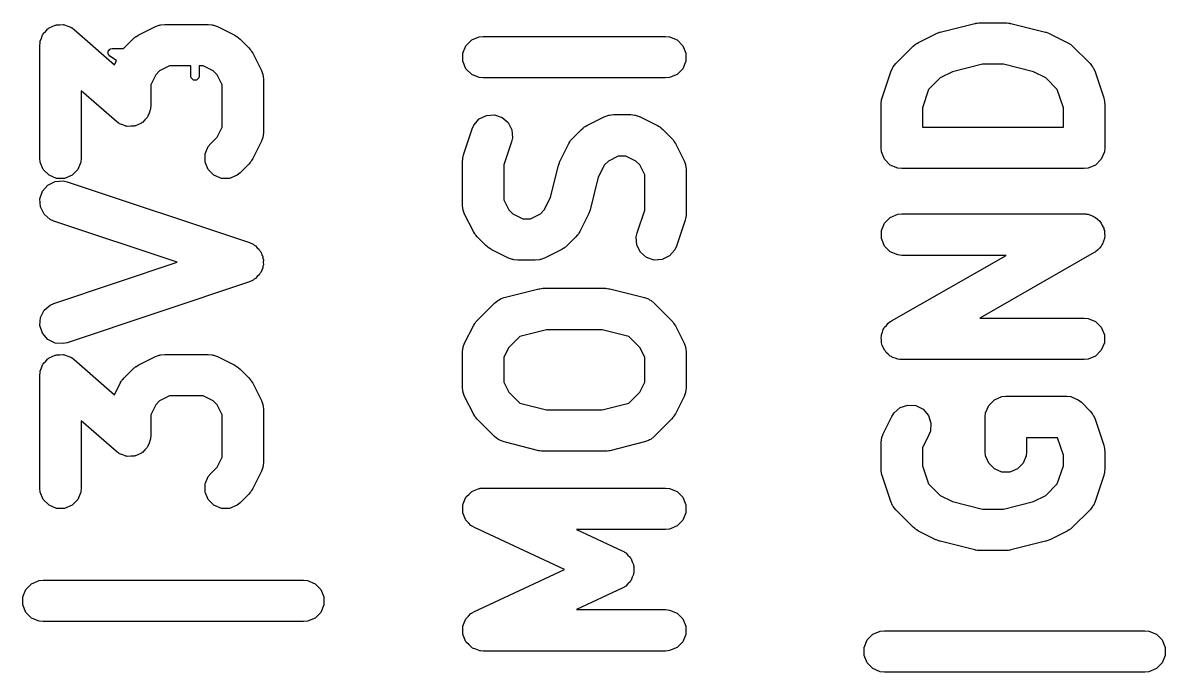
# Model space of a CAD drawing. Header units: inches. Extents: x -2.18 to 1.75, y 0.48 to 2.79.
# Drawn here: x 0.3651 to 0.6364, y 2.364 to 2.5182 of the extents above; entities that cross this region are included whole.
import ezdxf

# ---------------------------------------------------------------- set-up
doc = ezdxf.new("R2010")
doc.units = ezdxf.units.IN
doc.header["$MEASUREMENT"] = 0
doc.layers.add('BLACK', color=250, linetype='CONTINUOUS')

msp = doc.modelspace()

# ---------------------------------------------------------------- linework, layer by layer
at = {"layer": 'BLACK', "linetype": 'CONTINUOUS'}
for p, q in [((0.58299, 2.51603), (0.59124, 2.51809)), ((0.59124, 2.51809), (0.59141, 2.51812)), ((0.59141, 2.51812), (0.59147, 2.51815)), ((0.59147, 2.51815), (0.59183, 2.51818)), ((0.59183, 2.51818), (0.59219, 2.51824)), ((0.59219, 2.51824), (0.59227, 2.51823)), ((0.59227, 2.51823), (0.59243, 2.51824)), ((0.59243, 2.51824), (0.59862, 2.51824)), ((0.59862, 2.51824), (0.59879, 2.51823)), ((0.59879, 2.51823), (0.59886, 2.51824)), ((0.59886, 2.51824), (0.59922, 2.51818)), ((0.59922, 2.51818), (0.59958, 2.51815)), ((0.59958, 2.51815), (0.59965, 2.51812)), ((0.59965, 2.51812), (0.59981, 2.51809)), ((0.59981, 2.51809), (0.60806, 2.51603)), ((0.36955, 2.51464), (0.36981, 2.5154)), ((0.36981, 2.5154), (0.36991, 2.51553)), ((0.36991, 2.51553), (0.36998, 2.51568)), ((0.36998, 2.51568), (0.37054, 2.51624)), ((0.37054, 2.51624), (0.37107, 2.51685)), ((0.37107, 2.51685), (0.37122, 2.51692)), ((0.37122, 2.51692), (0.37134, 2.51704)), ((0.37134, 2.51704), (0.37207, 2.51734)), ((0.37207, 2.51734), (0.37279, 2.5177)), ((0.37279, 2.5177), (0.37296, 2.51771)), ((0.37296, 2.51771), (0.37311, 2.51777)), ((0.37311, 2.51777), (0.37391, 2.51777)), ((0.37391, 2.51777), (0.37471, 2.51783)), ((0.37471, 2.51783), (0.37486, 2.51777)), ((0.37486, 2.51777), (0.37503, 2.51777)), ((0.37503, 2.51777), (0.37577, 2.51747)), ((0.37577, 2.51747), (0.37653, 2.51721)), ((0.37653, 2.51721), (0.37672, 2.51707)), ((0.37672, 2.51707), (0.3768, 2.51704)), ((0.3768, 2.51704), (0.3769, 2.51695)), ((0.3769, 2.51695), (0.37731, 2.51665)), ((0.37731, 2.51665), (0.38686, 2.50829)), ((0.39208, 2.51502), (0.39249, 2.51528)), ((0.39249, 2.51528), (0.39662, 2.51735)), ((0.39662, 2.51735), (0.39752, 2.51769)), ((0.39752, 2.51769), (0.39769, 2.5177)), ((0.39769, 2.5177), (0.39786, 2.51777)), ((0.39786, 2.51777), (0.39882, 2.51787)), ((0.39882, 2.51787), (0.40913, 2.51787)), ((0.40913, 2.51787), (0.41009, 2.51777)), ((0.41009, 2.51777), (0.41025, 2.5177)), ((0.41025, 2.5177), (0.41043, 2.51769)), ((0.41043, 2.51769), (0.41133, 2.51735)), ((0.41133, 2.51735), (0.41545, 2.51528)), ((0.41545, 2.51528), (0.41587, 2.51502)), ((0.57786, 2.5136), (0.58198, 2.51566)), ((0.58198, 2.51566), (0.58205, 2.51569)), ((0.58205, 2.51569), (0.58208, 2.51571)), ((0.58208, 2.51571), (0.58249, 2.51585)), ((0.58249, 2.51585), (0.58288, 2.516)), ((0.58288, 2.516), (0.58292, 2.51601)), ((0.58292, 2.51601), (0.58299, 2.51603)), ((0.60806, 2.51603), (0.60813, 2.51601)), ((0.60813, 2.51601), (0.60817, 2.516)), ((0.60817, 2.516), (0.60857, 2.51585)), ((0.60857, 2.51585), (0.60897, 2.51571)), ((0.60897, 2.51571), (0.609, 2.51569)), ((0.609, 2.51569), (0.60907, 2.51566)), ((0.60907, 2.51566), (0.61319, 2.5136)), ((0.36915, 2.51295), (0.3692, 2.51345)), ((0.36915, 2.48614), (0.36915, 2.51295)), ((0.36919, 2.51358), (0.36922, 2.51367)), ((0.3692, 2.51345), (0.36919, 2.51358)), ((0.36922, 2.51367), (0.36924, 2.51391)), ((0.36924, 2.51391), (0.36955, 2.51464)), ((0.38915, 2.5123), (0.39121, 2.51436)), ((0.39121, 2.51436), (0.39159, 2.51467)), ((0.39159, 2.51467), (0.39168, 2.51477)), ((0.39168, 2.51477), (0.39182, 2.51486)), ((0.39182, 2.51486), (0.39196, 2.51497)), ((0.39196, 2.51497), (0.39208, 2.51502)), ((0.41587, 2.51502), (0.41599, 2.51497)), ((0.41599, 2.51497), (0.41612, 2.51486)), ((0.41612, 2.51486), (0.41627, 2.51477)), ((0.41627, 2.51477), (0.41636, 2.51467)), ((0.41636, 2.51467), (0.41673, 2.51436)), ((0.41673, 2.51436), (0.41879, 2.5123)), ((0.46964, 2.51105), (0.47037, 2.51282)), ((0.47037, 2.51282), (0.47173, 2.51418)), ((0.47173, 2.51418), (0.4735, 2.51491)), ((0.4735, 2.51491), (0.47446, 2.51501)), ((0.47446, 2.51501), (0.51777, 2.51501)), ((0.51777, 2.51501), (0.51873, 2.51491)), ((0.51873, 2.51491), (0.5205, 2.51418)), ((0.5205, 2.51418), (0.52186, 2.51282)), ((0.52186, 2.51282), (0.5226, 2.51105)), ((0.57246, 2.50855), (0.57658, 2.51268)), ((0.57658, 2.51268), (0.57696, 2.51299)), ((0.57696, 2.51299), (0.57704, 2.51308)), ((0.57704, 2.51308), (0.57719, 2.51318)), ((0.57719, 2.51318), (0.57733, 2.51329)), ((0.57733, 2.51329), (0.57745, 2.51334)), ((0.57745, 2.51334), (0.57786, 2.5136)), ((0.61319, 2.5136), (0.61361, 2.51334)), ((0.61361, 2.51334), (0.61373, 2.51329)), ((0.61373, 2.51329), (0.61386, 2.51318)), ((0.61386, 2.51318), (0.61401, 2.51308)), ((0.61401, 2.51308), (0.6141, 2.51299)), ((0.6141, 2.51299), (0.61447, 2.51268)), ((0.61447, 2.51268), (0.6186, 2.50855)), ((0.38536, 2.51137), (0.38542, 2.51146)), ((0.38542, 2.51109), (0.38536, 2.51137)), ((0.38542, 2.51156), (0.38562, 2.51176)), ((0.38542, 2.51146), (0.38542, 2.51156)), ((0.38542, 2.5108), (0.38542, 2.51109)), ((0.38549, 2.51073), (0.38542, 2.5108)), ((0.38551, 2.51063), (0.38549, 2.51073)), ((0.38578, 2.51036), (0.38551, 2.51063)), ((0.38562, 2.51176), (0.38578, 2.512)), ((0.38578, 2.512), (0.38588, 2.51202)), ((0.38737, 2.5093), (0.38578, 2.51036)), ((0.38588, 2.51202), (0.38595, 2.51209)), ((0.38595, 2.51209), (0.38633, 2.51217)), ((0.38633, 2.51217), (0.38904, 2.51217)), ((0.38904, 2.51217), (0.38915, 2.5123)), ((0.41879, 2.5123), (0.4191, 2.51192)), ((0.4191, 2.51192), (0.4192, 2.51184)), ((0.4192, 2.51184), (0.4193, 2.51169)), ((0.4193, 2.51169), (0.41941, 2.51155)), ((0.41941, 2.51155), (0.41946, 2.51144)), ((0.41946, 2.51144), (0.41972, 2.51102)), ((0.41972, 2.51102), (0.42178, 2.5069)), ((0.46964, 2.50913), (0.46964, 2.51105)), ((0.5226, 2.51105), (0.5226, 2.50913)), ((0.38686, 2.50829), (0.38737, 2.5093)), ((0.39998, 2.50802), (0.39761, 2.50684)), ((0.40503, 2.50802), (0.39998, 2.50802)), ((0.40503, 2.50556), (0.40503, 2.50802)), ((0.40797, 2.50802), (0.407, 2.50802)), ((0.407, 2.50802), (0.407, 2.50556)), ((0.41034, 2.50684), (0.40797, 2.50802)), ((0.47037, 2.50735), (0.46964, 2.50913)), ((0.47173, 2.50599), (0.47037, 2.50735)), ((0.52186, 2.50735), (0.5205, 2.50599)), ((0.5226, 2.50913), (0.52186, 2.50735)), ((0.57127, 2.50663), (0.57166, 2.50751)), ((0.57166, 2.50751), (0.57178, 2.50764)), ((0.57178, 2.50764), (0.57184, 2.50781)), ((0.57184, 2.50781), (0.57246, 2.50855)), ((0.59304, 2.5084), (0.5859, 2.50661)), ((0.59801, 2.5084), (0.59304, 2.5084)), ((0.60515, 2.50661), (0.59801, 2.5084)), ((0.6186, 2.50855), (0.61921, 2.50781)), ((0.61921, 2.50781), (0.61928, 2.50764)), ((0.61928, 2.50764), (0.61939, 2.50751)), ((0.61939, 2.50751), (0.61979, 2.50663)), ((0.39667, 2.50591), (0.39549, 2.50353)), ((0.39761, 2.50684), (0.39667, 2.50591)), ((0.4051, 2.50518), (0.40503, 2.50556)), ((0.40564, 2.50465), (0.4051, 2.50518)), ((0.40639, 2.50465), (0.40564, 2.50465)), ((0.40692, 2.50518), (0.40639, 2.50465)), ((0.407, 2.50556), (0.40692, 2.50518)), ((0.41127, 2.50591), (0.41034, 2.50684)), ((0.41246, 2.50353), (0.41127, 2.50591)), ((0.42178, 2.5069), (0.42212, 2.506)), ((0.42212, 2.506), (0.42214, 2.50582)), ((0.42214, 2.50582), (0.4222, 2.50566)), ((0.4222, 2.50566), (0.4223, 2.5047)), ((0.4223, 2.5047), (0.4223, 2.49232)), ((0.4735, 2.50526), (0.47173, 2.50599)), ((0.47446, 2.50516), (0.4735, 2.50526)), ((0.51777, 2.50516), (0.47446, 2.50516)), ((0.51873, 2.50526), (0.51777, 2.50516)), ((0.5205, 2.50599), (0.51873, 2.50526)), ((0.5692, 2.50044), (0.57127, 2.50663)), ((0.58298, 2.50515), (0.58024, 2.50241)), ((0.5859, 2.50661), (0.58298, 2.50515)), ((0.60808, 2.50515), (0.60515, 2.50661)), ((0.61082, 2.50241), (0.60808, 2.50515)), ((0.61979, 2.50663), (0.62185, 2.50044)), ((0.38733, 2.49481), (0.37899, 2.5021)), ((0.37899, 2.5021), (0.37899, 2.48614)), ((0.39549, 2.50353), (0.39549, 2.49851)), ((0.41246, 2.49348), (0.41246, 2.50353)), ((0.58024, 2.50241), (0.57879, 2.49809)), ((0.61226, 2.49809), (0.61082, 2.50241)), ((0.56895, 2.49888), (0.569, 2.49937)), ((0.56899, 2.4995), (0.56903, 2.49967)), ((0.569, 2.49937), (0.56899, 2.4995)), ((0.56903, 2.49967), (0.56905, 2.49984)), ((0.56905, 2.49984), (0.5691, 2.49996)), ((0.5691, 2.49996), (0.5692, 2.50044)), ((0.62185, 2.50044), (0.62196, 2.49996)), ((0.62196, 2.49996), (0.62201, 2.49984)), ((0.62201, 2.49984), (0.62202, 2.49967)), ((0.62202, 2.49967), (0.62206, 2.4995)), ((0.62206, 2.4995), (0.62205, 2.49937)), ((0.62205, 2.49937), (0.6221, 2.49888)), ((0.39509, 2.49681), (0.39483, 2.49605)), ((0.39539, 2.49755), (0.39509, 2.49681)), ((0.39542, 2.49778), (0.39539, 2.49755)), ((0.39545, 2.49787), (0.39542, 2.49778)), ((0.39549, 2.49851), (0.39544, 2.498)), ((0.39544, 2.498), (0.39545, 2.49787)), ((0.47351, 2.49541), (0.47523, 2.49627)), ((0.47523, 2.49627), (0.47714, 2.49641)), ((0.47714, 2.49641), (0.47896, 2.4958)), ((0.5032, 2.49593), (0.5041, 2.49627)), ((0.5041, 2.49627), (0.50427, 2.49629)), ((0.50427, 2.49629), (0.50444, 2.49635)), ((0.50444, 2.49635), (0.5054, 2.49645)), ((0.5054, 2.49645), (0.50952, 2.49645)), ((0.50952, 2.49645), (0.51048, 2.49635)), ((0.51048, 2.49635), (0.51065, 2.49629)), ((0.51065, 2.49629), (0.51082, 2.49627)), ((0.51082, 2.49627), (0.51172, 2.49593)), ((0.56895, 2.48857), (0.56895, 2.49888)), ((0.57879, 2.49809), (0.57879, 2.49349)), ((0.61226, 2.49349), (0.61226, 2.49809)), ((0.6221, 2.49888), (0.6221, 2.48857)), ((0.38774, 2.49451), (0.38733, 2.49481)), ((0.38783, 2.49442), (0.38774, 2.49451)), ((0.38792, 2.49438), (0.38783, 2.49442)), ((0.38811, 2.49424), (0.38792, 2.49438)), ((0.38887, 2.49399), (0.38811, 2.49424)), ((0.38961, 2.49368), (0.38887, 2.49399)), ((0.38977, 2.49368), (0.38961, 2.49368)), ((0.38993, 2.49363), (0.38977, 2.49368)), ((0.39073, 2.49368), (0.38993, 2.49363)), ((0.39153, 2.49368), (0.39073, 2.49368)), ((0.39168, 2.49375), (0.39153, 2.49368)), ((0.39185, 2.49376), (0.39168, 2.49375)), ((0.39256, 2.49411), (0.39185, 2.49376)), ((0.3933, 2.49442), (0.39256, 2.49411)), ((0.39342, 2.49454), (0.3933, 2.49442)), ((0.39357, 2.49461), (0.39342, 2.49454)), ((0.39409, 2.49521), (0.39357, 2.49461)), ((0.39466, 2.49578), (0.39409, 2.49521)), ((0.39472, 2.49593), (0.39466, 2.49578)), ((0.39483, 2.49605), (0.39472, 2.49593)), ((0.41127, 2.49111), (0.41246, 2.49348)), ((0.47186, 2.49308), (0.47225, 2.49396)), ((0.47225, 2.49396), (0.47351, 2.49541)), ((0.47896, 2.4958), (0.48041, 2.49454)), ((0.48041, 2.49454), (0.48127, 2.49283)), ((0.4984, 2.49344), (0.49854, 2.49356)), ((0.49854, 2.49356), (0.49866, 2.49361)), ((0.49866, 2.49361), (0.49907, 2.49387)), ((0.49907, 2.49387), (0.5032, 2.49593)), ((0.51172, 2.49593), (0.51585, 2.49387)), ((0.51585, 2.49387), (0.51626, 2.49361)), ((0.51626, 2.49361), (0.51638, 2.49356)), ((0.51638, 2.49356), (0.51652, 2.49344)), ((0.57879, 2.49349), (0.61226, 2.49349)), ((0.40977, 2.48962), (0.41127, 2.49111)), ((0.42212, 2.49102), (0.42178, 2.49012)), ((0.42214, 2.4912), (0.42212, 2.49102)), ((0.4222, 2.49136), (0.42214, 2.4912)), ((0.4223, 2.49232), (0.4222, 2.49136)), ((0.4698, 2.4869), (0.47186, 2.49308)), ((0.48141, 2.49091), (0.48119, 2.48997)), ((0.48127, 2.49283), (0.48141, 2.49091)), ((0.49542, 2.4905), (0.49573, 2.49088)), ((0.49573, 2.49088), (0.49779, 2.49294)), ((0.49779, 2.49294), (0.49817, 2.49325)), ((0.49817, 2.49325), (0.49826, 2.49335)), ((0.49826, 2.49335), (0.4984, 2.49344)), ((0.51652, 2.49344), (0.51666, 2.49335)), ((0.51666, 2.49335), (0.51675, 2.49325)), ((0.51675, 2.49325), (0.51713, 2.49294)), ((0.51713, 2.49294), (0.51919, 2.49088)), ((0.51919, 2.49088), (0.5195, 2.4905)), ((0.40843, 2.4871), (0.40916, 2.48887)), ((0.40916, 2.48887), (0.40977, 2.48962)), ((0.42178, 2.49012), (0.41972, 2.486)), ((0.48119, 2.48997), (0.47939, 2.48454)), ((0.49275, 2.48548), (0.49481, 2.4896)), ((0.49481, 2.4896), (0.49507, 2.49002)), ((0.49507, 2.49002), (0.49512, 2.49014)), ((0.49512, 2.49014), (0.49523, 2.49027)), ((0.49523, 2.49027), (0.49532, 2.49042)), ((0.49532, 2.49042), (0.49542, 2.4905)), ((0.5195, 2.4905), (0.5196, 2.49042)), ((0.5196, 2.49042), (0.51969, 2.49027)), ((0.51969, 2.49027), (0.5198, 2.49014)), ((0.5198, 2.49014), (0.51985, 2.49002)), ((0.51985, 2.49002), (0.52011, 2.4896)), ((0.52011, 2.4896), (0.52217, 2.48548)), ((0.56905, 2.48761), (0.56895, 2.48857)), ((0.6221, 2.48857), (0.62201, 2.48761)), ((0.36924, 2.48518), (0.36915, 2.48614)), ((0.37899, 2.48614), (0.3789, 2.48518)), ((0.40843, 2.48518), (0.40843, 2.4871)), ((0.4193, 2.48533), (0.4192, 2.48518)), ((0.41941, 2.48546), (0.4193, 2.48533)), ((0.41946, 2.48558), (0.41941, 2.48546)), ((0.41972, 2.486), (0.41946, 2.48558)), ((0.46954, 2.48534), (0.46959, 2.48583)), ((0.46954, 2.47503), (0.46954, 2.48534)), ((0.46958, 2.48595), (0.46962, 2.48613)), ((0.46959, 2.48583), (0.46958, 2.48595)), ((0.46962, 2.48613), (0.46964, 2.4863)), ((0.46964, 2.4863), (0.46969, 2.48642)), ((0.46969, 2.48642), (0.4698, 2.4869)), ((0.49255, 2.48498), (0.4927, 2.48538)), ((0.4927, 2.48538), (0.49272, 2.48541)), ((0.49272, 2.48541), (0.49275, 2.48548)), ((0.50419, 2.48542), (0.50326, 2.48449)), ((0.50656, 2.4866), (0.50419, 2.48542)), ((0.50836, 2.4866), (0.50656, 2.4866)), ((0.51073, 2.48542), (0.50836, 2.4866)), ((0.51166, 2.48449), (0.51073, 2.48542)), ((0.52217, 2.48548), (0.52252, 2.48458)), ((0.56978, 2.48584), (0.56905, 2.48761)), ((0.57114, 2.48448), (0.56978, 2.48584)), ((0.62127, 2.48584), (0.61991, 2.48448)), ((0.62201, 2.48761), (0.62127, 2.48584)), ((0.36998, 2.4834), (0.36924, 2.48518)), ((0.37134, 2.48204), (0.36998, 2.4834)), ((0.37816, 2.4834), (0.3768, 2.48204)), ((0.3789, 2.48518), (0.37816, 2.4834)), ((0.40916, 2.4834), (0.40843, 2.48518)), ((0.41052, 2.48204), (0.40916, 2.4834)), ((0.41673, 2.48266), (0.41599, 2.48204)), ((0.41879, 2.48472), (0.41673, 2.48266)), ((0.4191, 2.4851), (0.41879, 2.48472)), ((0.4192, 2.48518), (0.4191, 2.4851)), ((0.47939, 2.48454), (0.47939, 2.47619)), ((0.49044, 2.47675), (0.49237, 2.48447)), ((0.49237, 2.48447), (0.4924, 2.48454)), ((0.4924, 2.48458), (0.49255, 2.48498)), ((0.4924, 2.48454), (0.4924, 2.48458)), ((0.50326, 2.48449), (0.50179, 2.48156)), ((0.51285, 2.48212), (0.51166, 2.48449)), ((0.52252, 2.48458), (0.52253, 2.4844)), ((0.52253, 2.4844), (0.5226, 2.48424)), ((0.5226, 2.48424), (0.52269, 2.48328)), ((0.52269, 2.48328), (0.52269, 2.47297)), ((0.57291, 2.48375), (0.57114, 2.48448)), ((0.57387, 2.48365), (0.57291, 2.48375)), ((0.61718, 2.48365), (0.57387, 2.48365)), ((0.61814, 2.48375), (0.61718, 2.48365)), ((0.61991, 2.48448), (0.61814, 2.48375)), ((0.37105, 2.47971), (0.37277, 2.48057)), ((0.37311, 2.48131), (0.37134, 2.48204)), ((0.37277, 2.48057), (0.37469, 2.48071)), ((0.37503, 2.48131), (0.37311, 2.48131)), ((0.37469, 2.48071), (0.37563, 2.48049)), ((0.3768, 2.48204), (0.37503, 2.48131)), ((0.37563, 2.48049), (0.41893, 2.46606)), ((0.41229, 2.48131), (0.41052, 2.48204)), ((0.41421, 2.48131), (0.41229, 2.48131)), ((0.41599, 2.48204), (0.41421, 2.48131)), ((0.50179, 2.48156), (0.49986, 2.47383)), ((0.51285, 2.47376), (0.51285, 2.48212)), ((0.36919, 2.47644), (0.36979, 2.47826)), ((0.36979, 2.47826), (0.37105, 2.47971)), ((0.36932, 2.47453), (0.36919, 2.47644)), ((0.37018, 2.47281), (0.36932, 2.47453)), ((0.46964, 2.47407), (0.46954, 2.47503)), ((0.47939, 2.47619), (0.48057, 2.47382)), ((0.48898, 2.47382), (0.49044, 2.47675)), ((0.37163, 2.47155), (0.37018, 2.47281)), ((0.4697, 2.4739), (0.46964, 2.47407)), ((0.46972, 2.47373), (0.4697, 2.4739)), ((0.47006, 2.47283), (0.46972, 2.47373)), ((0.47212, 2.4687), (0.47006, 2.47283)), ((0.48057, 2.47382), (0.4815, 2.47289)), ((0.4815, 2.47289), (0.48387, 2.4717)), ((0.48568, 2.4717), (0.48805, 2.47289)), ((0.48805, 2.47289), (0.48898, 2.47382)), ((0.49949, 2.47283), (0.49743, 2.4687)), ((0.49951, 2.4729), (0.49949, 2.47283)), ((0.49954, 2.47293), (0.49951, 2.4729)), ((0.49968, 2.47333), (0.49954, 2.47293)), ((0.49983, 2.47373), (0.49968, 2.47333)), ((0.49984, 2.47376), (0.49983, 2.47373)), ((0.49986, 2.47383), (0.49984, 2.47376)), ((0.51104, 2.46834), (0.51285, 2.47376)), ((0.52255, 2.47189), (0.52244, 2.47141)), ((0.5226, 2.47201), (0.52255, 2.47189)), ((0.52261, 2.47218), (0.5226, 2.47201)), ((0.52265, 2.47235), (0.52261, 2.47218)), ((0.52269, 2.47297), (0.52264, 2.47248)), ((0.52264, 2.47248), (0.52265, 2.47235)), ((0.56978, 2.47069), (0.57114, 2.47204)), ((0.57114, 2.47204), (0.57291, 2.47278)), ((0.57291, 2.47278), (0.57387, 2.47287)), ((0.57387, 2.47287), (0.61718, 2.47287)), ((0.61718, 2.47287), (0.61743, 2.47285)), ((0.61743, 2.47285), (0.61752, 2.47286)), ((0.61752, 2.47286), (0.61765, 2.47283)), ((0.61765, 2.47283), (0.61814, 2.47278)), ((0.61814, 2.47278), (0.61874, 2.47253)), ((0.61874, 2.47253), (0.61938, 2.47235)), ((0.61938, 2.47235), (0.61962, 2.47216)), ((0.61962, 2.47216), (0.61991, 2.47204)), ((0.61991, 2.47204), (0.62038, 2.47158)), ((0.37251, 2.47116), (0.37163, 2.47155)), ((0.40181, 2.46139), (0.37251, 2.47116)), ((0.48387, 2.4717), (0.48568, 2.4717)), ((0.52244, 2.47141), (0.52038, 2.46522)), ((0.56905, 2.46891), (0.56978, 2.47069)), ((0.62038, 2.47158), (0.62089, 2.47118)), ((0.62089, 2.47118), (0.62105, 2.47091)), ((0.62105, 2.47091), (0.62127, 2.47069)), ((0.62127, 2.47069), (0.62152, 2.47008)), ((0.62152, 2.47008), (0.62185, 2.46951)), ((0.62185, 2.46951), (0.62189, 2.4692)), ((0.62189, 2.4692), (0.62201, 2.46891)), ((0.47238, 2.46829), (0.47212, 2.4687)), ((0.47243, 2.46817), (0.47238, 2.46829)), ((0.47254, 2.46803), (0.47243, 2.46817)), ((0.47264, 2.46789), (0.47254, 2.46803)), ((0.47274, 2.4678), (0.47264, 2.46789)), ((0.47305, 2.46742), (0.47274, 2.4678)), ((0.47511, 2.46536), (0.47305, 2.46742)), ((0.4965, 2.46742), (0.49444, 2.46536)), ((0.49681, 2.4678), (0.4965, 2.46742)), ((0.49691, 2.46789), (0.49681, 2.4678)), ((0.497, 2.46803), (0.49691, 2.46789)), ((0.49712, 2.46817), (0.497, 2.46803)), ((0.49717, 2.46829), (0.49712, 2.46817)), ((0.49743, 2.4687), (0.49717, 2.46829)), ((0.51083, 2.46739), (0.51104, 2.46834)), ((0.51096, 2.46548), (0.51083, 2.46739)), ((0.56905, 2.46699), (0.56905, 2.46891)), ((0.56978, 2.46522), (0.56905, 2.46699)), ((0.62176, 2.46639), (0.62158, 2.46575)), ((0.62201, 2.46699), (0.62176, 2.46639)), ((0.62201, 2.46891), (0.62201, 2.46826)), ((0.62201, 2.46826), (0.62209, 2.46761)), ((0.62209, 2.46761), (0.62201, 2.4673)), ((0.62201, 2.4673), (0.62201, 2.46699)), ((0.41893, 2.46606), (0.41981, 2.46566)), ((0.41981, 2.46566), (0.42008, 2.46543)), ((0.42008, 2.46543), (0.42039, 2.46528)), ((0.42039, 2.46528), (0.4208, 2.46481)), ((0.4208, 2.46481), (0.42126, 2.46441)), ((0.42126, 2.46441), (0.42142, 2.46409)), ((0.42142, 2.46409), (0.42165, 2.46383)), ((0.42165, 2.46383), (0.42185, 2.46324)), ((0.47549, 2.46505), (0.47511, 2.46536)), ((0.47557, 2.46495), (0.47549, 2.46505)), ((0.47572, 2.46486), (0.47557, 2.46495)), ((0.47585, 2.46475), (0.47572, 2.46486)), ((0.47597, 2.4647), (0.47585, 2.46475)), ((0.47639, 2.46444), (0.47597, 2.4647)), ((0.48051, 2.46238), (0.47639, 2.46444)), ((0.49316, 2.46444), (0.48904, 2.46238)), ((0.49358, 2.4647), (0.49316, 2.46444)), ((0.4937, 2.46475), (0.49358, 2.4647)), ((0.49383, 2.46486), (0.4937, 2.46475)), ((0.49398, 2.46495), (0.49383, 2.46486)), ((0.49406, 2.46505), (0.49398, 2.46495)), ((0.49444, 2.46536), (0.49406, 2.46505)), ((0.51182, 2.46376), (0.51096, 2.46548)), ((0.51327, 2.4625), (0.51182, 2.46376)), ((0.51998, 2.46434), (0.51873, 2.46289)), ((0.52038, 2.46522), (0.51998, 2.46434)), ((0.57114, 2.46386), (0.56978, 2.46522)), ((0.57291, 2.46312), (0.57114, 2.46386)), ((0.61962, 2.46368), (0.5924, 2.44813)), ((0.61982, 2.46382), (0.61962, 2.46368)), ((0.61991, 2.46386), (0.61982, 2.46382)), ((0.62001, 2.46395), (0.61991, 2.46386)), ((0.62041, 2.46424), (0.62001, 2.46395)), ((0.62081, 2.46475), (0.62041, 2.46424)), ((0.62127, 2.46522), (0.62081, 2.46475)), ((0.62139, 2.46551), (0.62127, 2.46522)), ((0.62158, 2.46575), (0.62139, 2.46551)), ((0.37251, 2.45162), (0.40181, 2.46139)), ((0.42185, 2.46324), (0.42212, 2.46269)), ((0.42212, 2.46269), (0.42215, 2.46234)), ((0.42215, 2.46234), (0.42226, 2.462)), ((0.42226, 2.462), (0.42222, 2.46139)), ((0.42222, 2.46139), (0.42226, 2.46077)), ((0.48141, 2.46203), (0.48051, 2.46238)), ((0.48159, 2.46202), (0.48141, 2.46203)), ((0.48175, 2.46195), (0.48159, 2.46202)), ((0.48271, 2.46186), (0.48175, 2.46195)), ((0.48684, 2.46186), (0.48271, 2.46186)), ((0.4878, 2.46195), (0.48684, 2.46186)), ((0.48796, 2.46202), (0.4878, 2.46195)), ((0.48814, 2.46203), (0.48796, 2.46202)), ((0.48904, 2.46238), (0.48814, 2.46203)), ((0.51509, 2.4619), (0.51327, 2.4625)), ((0.51701, 2.46203), (0.51509, 2.4619)), ((0.51873, 2.46289), (0.51701, 2.46203)), ((0.57143, 2.44748), (0.59865, 2.46303)), ((0.57387, 2.46303), (0.57291, 2.46312)), ((0.59865, 2.46303), (0.57387, 2.46303)), ((0.42126, 2.45837), (0.4208, 2.45797)), ((0.42142, 2.45869), (0.42126, 2.45837)), ((0.42165, 2.45895), (0.42142, 2.45869)), ((0.42185, 2.45954), (0.42165, 2.45895)), ((0.42212, 2.46009), (0.42185, 2.45954)), ((0.42215, 2.46044), (0.42212, 2.46009)), ((0.42226, 2.46077), (0.42215, 2.46044)), ((0.41893, 2.45672), (0.37563, 2.44228)), ((0.41981, 2.45711), (0.41893, 2.45672)), ((0.42008, 2.45734), (0.41981, 2.45711)), ((0.42039, 2.4575), (0.42008, 2.45734)), ((0.4208, 2.45797), (0.42039, 2.4575)), ((0.47855, 2.45267), (0.47946, 2.45299)), ((0.47946, 2.45299), (0.48771, 2.45506)), ((0.48771, 2.45506), (0.48787, 2.45508)), ((0.48787, 2.45508), (0.48794, 2.45511)), ((0.48794, 2.45511), (0.4883, 2.45514)), ((0.4883, 2.45514), (0.48866, 2.4552)), ((0.48866, 2.4552), (0.48873, 2.45519)), ((0.48873, 2.45519), (0.4889, 2.4552)), ((0.4889, 2.4552), (0.50334, 2.4552)), ((0.50334, 2.4552), (0.5035, 2.45519)), ((0.5035, 2.45519), (0.50357, 2.4552)), ((0.50357, 2.4552), (0.50393, 2.45514)), ((0.50393, 2.45514), (0.5043, 2.45511)), ((0.5043, 2.45511), (0.50436, 2.45508)), ((0.50436, 2.45508), (0.50453, 2.45506)), ((0.50453, 2.45506), (0.51278, 2.45299)), ((0.51278, 2.45299), (0.51369, 2.45267)), ((0.37018, 2.44997), (0.37163, 2.45123)), ((0.37163, 2.45123), (0.37251, 2.45162)), ((0.47305, 2.44757), (0.47717, 2.4517)), ((0.47717, 2.4517), (0.47792, 2.45231)), ((0.47792, 2.45231), (0.47825, 2.45245)), ((0.47825, 2.45245), (0.47855, 2.45267)), ((0.51369, 2.45267), (0.51398, 2.45245)), ((0.51398, 2.45245), (0.51432, 2.45231)), ((0.51432, 2.45231), (0.51506, 2.4517)), ((0.51506, 2.4517), (0.51919, 2.44757)), ((0.36919, 2.44634), (0.36932, 2.44825)), ((0.36932, 2.44825), (0.37018, 2.44997)), ((0.47274, 2.4472), (0.47305, 2.44757)), ((0.51919, 2.44757), (0.5195, 2.4472)), ((0.57123, 2.44733), (0.57143, 2.44748)), ((0.5924, 2.44813), (0.61718, 2.44813)), ((0.61718, 2.44813), (0.61814, 2.44803)), ((0.61814, 2.44803), (0.61991, 2.4473)), ((0.36979, 2.44452), (0.36919, 2.44634)), ((0.47006, 2.44217), (0.47212, 2.4463)), ((0.47212, 2.4463), (0.47238, 2.44671)), ((0.47238, 2.44671), (0.47243, 2.44683)), ((0.47243, 2.44683), (0.47254, 2.44696)), ((0.47254, 2.44696), (0.47264, 2.44711)), ((0.47264, 2.44711), (0.47274, 2.4472)), ((0.48951, 2.44536), (0.48317, 2.44378)), ((0.50273, 2.44536), (0.48951, 2.44536)), ((0.50907, 2.44378), (0.50273, 2.44536)), ((0.5195, 2.4472), (0.5196, 2.44711)), ((0.5196, 2.44711), (0.51969, 2.44696)), ((0.51969, 2.44696), (0.5198, 2.44683)), ((0.5198, 2.44683), (0.51985, 2.44671)), ((0.51985, 2.44671), (0.52011, 2.4463)), ((0.52011, 2.4463), (0.52217, 2.44217)), ((0.56905, 2.44416), (0.5693, 2.44477)), ((0.5693, 2.44477), (0.56947, 2.4454)), ((0.56947, 2.4454), (0.56966, 2.44565)), ((0.56966, 2.44565), (0.56978, 2.44594)), ((0.56978, 2.44594), (0.57024, 2.4464)), ((0.57024, 2.4464), (0.57064, 2.44692)), ((0.57064, 2.44692), (0.57105, 2.4472)), ((0.57105, 2.4472), (0.57114, 2.4473)), ((0.57114, 2.4473), (0.57123, 2.44733)), ((0.61991, 2.4473), (0.62127, 2.44594)), ((0.62127, 2.44594), (0.62201, 2.44416)), ((0.37105, 2.44307), (0.36979, 2.44452)), ((0.37277, 2.44221), (0.37105, 2.44307)), ((0.37469, 2.44207), (0.37277, 2.44221)), ((0.37563, 2.44228), (0.37469, 2.44207)), ((0.46972, 2.44127), (0.47006, 2.44217)), ((0.48317, 2.44378), (0.48057, 2.44118)), ((0.51166, 2.44118), (0.50907, 2.44378)), ((0.52217, 2.44217), (0.52252, 2.44127)), ((0.56896, 2.44355), (0.56905, 2.44385)), ((0.56905, 2.4429), (0.56896, 2.44355)), ((0.56905, 2.44385), (0.56905, 2.44416)), ((0.56905, 2.44224), (0.56905, 2.4429)), ((0.56917, 2.44195), (0.56905, 2.44224)), ((0.56921, 2.44164), (0.56917, 2.44195)), ((0.62201, 2.44224), (0.62127, 2.44047)), ((0.62201, 2.44416), (0.62201, 2.44224)), ((0.37207, 2.43898), (0.37279, 2.43933)), ((0.37279, 2.43933), (0.37296, 2.43934)), ((0.37296, 2.43934), (0.37311, 2.43941)), ((0.37311, 2.43941), (0.37391, 2.43941)), ((0.37391, 2.43941), (0.37471, 2.43946)), ((0.37471, 2.43946), (0.37486, 2.43941)), ((0.37486, 2.43941), (0.37503, 2.43941)), ((0.37503, 2.43941), (0.37577, 2.4391)), ((0.39662, 2.43898), (0.39752, 2.43933)), ((0.39752, 2.43933), (0.39769, 2.43934)), ((0.39769, 2.43934), (0.39786, 2.43941)), ((0.39786, 2.43941), (0.39882, 2.4395)), ((0.39882, 2.4395), (0.40913, 2.4395)), ((0.40913, 2.4395), (0.41009, 2.43941)), ((0.41009, 2.43941), (0.41025, 2.43934)), ((0.41025, 2.43934), (0.41043, 2.43933)), ((0.41043, 2.43933), (0.41133, 2.43898)), ((0.46954, 2.43997), (0.46964, 2.44093)), ((0.46954, 2.43172), (0.46954, 2.43997)), ((0.46964, 2.44093), (0.4697, 2.44109)), ((0.4697, 2.44109), (0.46972, 2.44127)), ((0.48057, 2.44118), (0.47939, 2.43881)), ((0.51285, 2.43881), (0.51166, 2.44118)), ((0.52252, 2.44127), (0.52253, 2.44109)), ((0.52253, 2.44109), (0.5226, 2.44093)), ((0.5226, 2.44093), (0.52269, 2.43997)), ((0.52269, 2.43997), (0.52269, 2.43172)), ((0.56953, 2.44107), (0.56921, 2.44164)), ((0.56978, 2.44047), (0.56953, 2.44107)), ((0.57, 2.44025), (0.56978, 2.44047)), ((0.57016, 2.43998), (0.57, 2.44025)), ((0.57068, 2.43957), (0.57016, 2.43998)), ((0.57114, 2.43911), (0.57068, 2.43957)), ((0.62127, 2.44047), (0.61991, 2.43911)), ((0.36955, 2.43628), (0.36981, 2.43704)), ((0.36981, 2.43704), (0.36991, 2.43716)), ((0.36991, 2.43716), (0.36998, 2.43731)), ((0.36998, 2.43731), (0.37054, 2.43788)), ((0.37054, 2.43788), (0.37107, 2.43848)), ((0.37107, 2.43848), (0.37122, 2.43855)), ((0.37122, 2.43855), (0.37134, 2.43867)), ((0.37134, 2.43867), (0.37207, 2.43898)), ((0.37577, 2.4391), (0.37653, 2.43884)), ((0.37653, 2.43884), (0.37672, 2.43871)), ((0.37672, 2.43871), (0.3768, 2.43867)), ((0.3768, 2.43867), (0.3769, 2.43858)), ((0.3769, 2.43858), (0.37731, 2.43828)), ((0.37731, 2.43828), (0.38686, 2.42993)), ((0.39168, 2.43641), (0.39182, 2.4365)), ((0.39182, 2.4365), (0.39196, 2.43661)), ((0.39196, 2.43661), (0.39208, 2.43666)), ((0.39208, 2.43666), (0.39249, 2.43692)), ((0.39249, 2.43692), (0.39662, 2.43898)), ((0.41133, 2.43898), (0.41545, 2.43692)), ((0.41545, 2.43692), (0.41587, 2.43666)), ((0.41587, 2.43666), (0.41599, 2.43661)), ((0.41599, 2.43661), (0.41612, 2.4365)), ((0.41612, 2.4365), (0.41627, 2.43641)), ((0.47939, 2.43881), (0.47939, 2.43288)), ((0.51285, 2.43288), (0.51285, 2.43881)), ((0.57143, 2.43899), (0.57114, 2.43911)), ((0.57168, 2.4388), (0.57143, 2.43899)), ((0.57231, 2.43863), (0.57168, 2.4388)), ((0.57291, 2.43838), (0.57231, 2.43863)), ((0.5734, 2.43833), (0.57291, 2.43838)), ((0.57353, 2.43829), (0.5734, 2.43833)), ((0.57363, 2.43831), (0.57353, 2.43829)), ((0.57387, 2.43828), (0.57363, 2.43831)), ((0.61718, 2.43828), (0.57387, 2.43828)), ((0.61814, 2.43838), (0.61718, 2.43828)), ((0.61991, 2.43911), (0.61814, 2.43838)), ((0.36915, 2.43458), (0.3692, 2.43509)), ((0.36915, 2.40777), (0.36915, 2.43458)), ((0.36919, 2.43522), (0.36922, 2.43531)), ((0.3692, 2.43509), (0.36919, 2.43522)), ((0.36922, 2.43531), (0.36924, 2.43554)), ((0.36924, 2.43554), (0.36955, 2.43628)), ((0.38884, 2.43356), (0.38915, 2.43394)), ((0.38915, 2.43394), (0.39121, 2.436)), ((0.39121, 2.436), (0.39159, 2.43631)), ((0.39159, 2.43631), (0.39168, 2.43641)), ((0.41627, 2.43641), (0.41636, 2.43631)), ((0.41636, 2.43631), (0.41673, 2.436)), ((0.41673, 2.436), (0.41879, 2.43394)), ((0.41879, 2.43394), (0.4191, 2.43356)), ((0.38686, 2.42993), (0.38823, 2.43266)), ((0.38823, 2.43266), (0.38849, 2.43307)), ((0.38849, 2.43307), (0.38854, 2.43319)), ((0.38854, 2.43319), (0.38865, 2.43332)), ((0.38865, 2.43332), (0.38874, 2.43347)), ((0.38874, 2.43347), (0.38884, 2.43356)), ((0.4191, 2.43356), (0.4192, 2.43347)), ((0.4192, 2.43347), (0.4193, 2.43332)), ((0.4193, 2.43332), (0.41941, 2.43319)), ((0.41941, 2.43319), (0.41946, 2.43307)), ((0.41946, 2.43307), (0.41972, 2.43266)), ((0.41972, 2.43266), (0.42178, 2.42853)), ((0.46964, 2.43076), (0.46954, 2.43172)), ((0.47939, 2.43288), (0.48057, 2.43051)), ((0.51166, 2.43051), (0.51285, 2.43288)), ((0.52269, 2.43172), (0.5226, 2.43076)), ((0.39761, 2.42847), (0.39667, 2.42754)), ((0.39998, 2.42966), (0.39761, 2.42847)), ((0.40797, 2.42966), (0.39998, 2.42966)), ((0.41034, 2.42847), (0.40797, 2.42966)), ((0.41127, 2.42754), (0.41034, 2.42847)), ((0.42178, 2.42853), (0.42212, 2.42763)), ((0.4697, 2.4306), (0.46964, 2.43076)), ((0.46972, 2.43042), (0.4697, 2.4306)), ((0.47006, 2.42952), (0.46972, 2.43042)), ((0.47212, 2.4254), (0.47006, 2.42952)), ((0.48057, 2.43051), (0.48317, 2.42792)), ((0.50907, 2.42792), (0.51166, 2.43051)), ((0.52217, 2.42952), (0.52011, 2.4254)), ((0.52252, 2.43042), (0.52217, 2.42952)), ((0.52253, 2.4306), (0.52252, 2.43042)), ((0.5226, 2.43076), (0.52253, 2.4306)), ((0.59453, 2.42738), (0.59589, 2.42874)), ((0.59589, 2.42874), (0.59766, 2.42947)), ((0.59766, 2.42947), (0.59862, 2.42957)), ((0.59862, 2.42957), (0.61306, 2.42957)), ((0.61306, 2.42957), (0.61402, 2.42947)), ((0.61402, 2.42947), (0.61402, 2.42947)), ((0.61402, 2.42947), (0.61454, 2.42926)), ((0.61454, 2.42926), (0.61579, 2.42874)), ((0.61579, 2.42874), (0.61579, 2.42874)), ((0.61579, 2.42874), (0.61654, 2.42812)), ((0.39667, 2.42754), (0.39549, 2.42517)), ((0.41246, 2.42517), (0.41127, 2.42754)), ((0.42212, 2.42763), (0.42214, 2.42745)), ((0.42214, 2.42745), (0.4222, 2.42729)), ((0.4222, 2.42729), (0.4223, 2.42633)), ((0.4223, 2.42633), (0.4223, 2.41396)), ((0.48317, 2.42792), (0.48951, 2.42633)), ((0.48951, 2.42633), (0.50273, 2.42633)), ((0.50273, 2.42633), (0.50907, 2.42792)), ((0.57205, 2.4256), (0.5735, 2.42686)), ((0.5735, 2.42686), (0.57532, 2.42746)), ((0.57532, 2.42746), (0.57724, 2.42733)), ((0.57724, 2.42733), (0.57895, 2.42647)), ((0.57895, 2.42647), (0.58021, 2.42502)), ((0.59379, 2.4256), (0.59453, 2.42738)), ((0.61654, 2.42812), (0.6186, 2.42606)), ((0.6186, 2.42606), (0.61921, 2.42532)), ((0.38733, 2.41644), (0.37899, 2.42373)), ((0.37899, 2.42373), (0.37899, 2.40777)), ((0.39549, 2.42517), (0.39549, 2.42014)), ((0.41246, 2.41512), (0.41246, 2.42517)), ((0.47238, 2.42498), (0.47212, 2.4254)), ((0.47243, 2.42486), (0.47238, 2.42498)), ((0.47254, 2.42473), (0.47243, 2.42486)), ((0.47264, 2.42458), (0.47254, 2.42473)), ((0.47274, 2.42449), (0.47264, 2.42458)), ((0.47305, 2.42412), (0.47274, 2.42449)), ((0.47717, 2.41999), (0.47305, 2.42412)), ((0.51919, 2.42412), (0.51506, 2.41999)), ((0.5195, 2.42449), (0.51919, 2.42412)), ((0.5196, 2.42458), (0.5195, 2.42449)), ((0.51969, 2.42473), (0.5196, 2.42458)), ((0.5198, 2.42486), (0.51969, 2.42473)), ((0.51985, 2.42498), (0.5198, 2.42486)), ((0.52011, 2.4254), (0.51985, 2.42498)), ((0.56947, 2.42066), (0.57153, 2.42478)), ((0.57153, 2.42478), (0.57205, 2.4256)), ((0.58021, 2.42502), (0.58082, 2.4232)), ((0.58082, 2.4232), (0.58068, 2.42128)), ((0.5937, 2.42464), (0.59379, 2.4256)), ((0.5937, 2.41639), (0.5937, 2.42464)), ((0.61921, 2.42532), (0.61928, 2.42515)), ((0.61928, 2.42515), (0.61939, 2.42502)), ((0.61939, 2.42502), (0.61979, 2.42414)), ((0.61979, 2.42414), (0.62185, 2.41795)), ((0.56913, 2.41976), (0.56947, 2.42066)), ((0.58034, 2.42038), (0.57879, 2.4173)), ((0.58068, 2.42128), (0.58034, 2.42038)), ((0.39472, 2.41756), (0.39466, 2.41741)), ((0.39483, 2.41769), (0.39472, 2.41756)), ((0.39509, 2.41845), (0.39483, 2.41769)), ((0.39539, 2.41918), (0.39509, 2.41845)), ((0.39542, 2.41942), (0.39539, 2.41918)), ((0.39545, 2.41951), (0.39542, 2.41942)), ((0.39549, 2.42014), (0.39544, 2.41964)), ((0.39544, 2.41964), (0.39545, 2.41951)), ((0.47792, 2.41938), (0.47717, 2.41999)), ((0.47825, 2.41924), (0.47792, 2.41938)), ((0.47855, 2.41902), (0.47825, 2.41924)), ((0.47946, 2.4187), (0.47855, 2.41902)), ((0.48771, 2.41664), (0.47946, 2.4187)), ((0.51278, 2.4187), (0.50453, 2.41664)), ((0.51369, 2.41902), (0.51278, 2.4187)), ((0.51398, 2.41924), (0.51369, 2.41902)), ((0.51432, 2.41938), (0.51398, 2.41924)), ((0.51506, 2.41999), (0.51432, 2.41938)), ((0.56895, 2.41846), (0.56905, 2.41942)), ((0.56895, 2.41227), (0.56895, 2.41846)), ((0.56905, 2.41942), (0.56911, 2.41958)), ((0.56911, 2.41958), (0.56913, 2.41976)), ((0.61088, 2.41972), (0.60354, 2.41972)), ((0.60354, 2.41972), (0.60354, 2.41639)), ((0.61226, 2.4156), (0.61088, 2.41972)), ((0.62185, 2.41795), (0.62196, 2.41747)), ((0.38774, 2.41614), (0.38733, 2.41644)), ((0.38783, 2.41605), (0.38774, 2.41614)), ((0.38792, 2.41602), (0.38783, 2.41605)), ((0.38811, 2.41588), (0.38792, 2.41602)), ((0.38887, 2.41562), (0.38811, 2.41588)), ((0.38961, 2.41532), (0.38887, 2.41562)), ((0.38977, 2.41532), (0.38961, 2.41532)), ((0.38993, 2.41526), (0.38977, 2.41532)), ((0.39073, 2.41532), (0.38993, 2.41526)), ((0.39153, 2.41532), (0.39073, 2.41532)), ((0.39168, 2.41538), (0.39153, 2.41532)), ((0.39185, 2.41539), (0.39168, 2.41538)), ((0.39256, 2.41575), (0.39185, 2.41539)), ((0.3933, 2.41605), (0.39256, 2.41575)), ((0.39342, 2.41617), (0.3933, 2.41605)), ((0.39357, 2.41624), (0.39342, 2.41617)), ((0.39409, 2.41685), (0.39357, 2.41624)), ((0.39466, 2.41741), (0.39409, 2.41685)), ((0.41127, 2.41275), (0.41246, 2.41512)), ((0.48787, 2.41661), (0.48771, 2.41664)), ((0.48794, 2.41658), (0.48787, 2.41661)), ((0.4883, 2.41655), (0.48794, 2.41658)), ((0.48866, 2.41649), (0.4883, 2.41655)), ((0.48873, 2.41651), (0.48866, 2.41649)), ((0.4889, 2.41649), (0.48873, 2.41651)), ((0.50334, 2.41649), (0.4889, 2.41649)), ((0.5035, 2.41651), (0.50334, 2.41649)), ((0.50357, 2.41649), (0.5035, 2.41651)), ((0.50393, 2.41655), (0.50357, 2.41649)), ((0.5043, 2.41658), (0.50393, 2.41655)), ((0.50436, 2.41661), (0.5043, 2.41658)), ((0.50453, 2.41664), (0.50436, 2.41661)), ((0.57879, 2.4173), (0.57879, 2.41307)), ((0.59379, 2.41543), (0.5937, 2.41639)), ((0.59453, 2.41366), (0.59379, 2.41543)), ((0.60345, 2.41543), (0.60271, 2.41366)), ((0.60354, 2.41639), (0.60345, 2.41543)), ((0.61226, 2.41307), (0.61226, 2.4156)), ((0.62196, 2.41747), (0.62201, 2.41735)), ((0.62201, 2.41735), (0.62202, 2.41718)), ((0.62202, 2.41718), (0.62206, 2.41701)), ((0.62206, 2.41701), (0.62205, 2.41688)), ((0.62205, 2.41688), (0.6221, 2.41639)), ((0.6221, 2.41639), (0.6221, 2.41227)), ((0.40977, 2.41125), (0.41127, 2.41275)), ((0.42212, 2.41266), (0.42178, 2.41176)), ((0.42214, 2.41283), (0.42212, 2.41266)), ((0.4222, 2.413), (0.42214, 2.41283)), ((0.4223, 2.41396), (0.4222, 2.413)), ((0.569, 2.41178), (0.56895, 2.41227)), ((0.57879, 2.41307), (0.58024, 2.40874)), ((0.59589, 2.4123), (0.59453, 2.41366)), ((0.59766, 2.41157), (0.59589, 2.4123)), ((0.60135, 2.4123), (0.59958, 2.41157)), ((0.60271, 2.41366), (0.60135, 2.4123)), ((0.61082, 2.40874), (0.61226, 2.41307)), ((0.6221, 2.41227), (0.62205, 2.41178)), ((0.40843, 2.40873), (0.40916, 2.41051)), ((0.40916, 2.41051), (0.40977, 2.41125)), ((0.42178, 2.41176), (0.41972, 2.40763)), ((0.56899, 2.41165), (0.569, 2.41178)), ((0.56903, 2.41148), (0.56899, 2.41165)), ((0.56905, 2.41131), (0.56903, 2.41148)), ((0.5691, 2.41119), (0.56905, 2.41131)), ((0.5692, 2.41071), (0.5691, 2.41119)), ((0.57127, 2.40453), (0.5692, 2.41071)), ((0.59958, 2.41157), (0.59766, 2.41157)), ((0.62185, 2.41071), (0.61979, 2.40453)), ((0.62196, 2.41119), (0.62185, 2.41071)), ((0.62201, 2.41131), (0.62196, 2.41119)), ((0.62202, 2.41148), (0.62201, 2.41131)), ((0.62206, 2.41165), (0.62202, 2.41148)), ((0.62205, 2.41178), (0.62206, 2.41165)), ((0.36924, 2.40681), (0.36915, 2.40777)), ((0.36998, 2.40504), (0.36924, 2.40681)), ((0.3789, 2.40681), (0.37816, 2.40504)), ((0.37899, 2.40777), (0.3789, 2.40681)), ((0.40843, 2.40681), (0.40843, 2.40873)), ((0.40916, 2.40504), (0.40843, 2.40681)), ((0.4191, 2.40673), (0.41879, 2.40635)), ((0.4192, 2.40682), (0.4191, 2.40673)), ((0.4193, 2.40696), (0.4192, 2.40682)), ((0.41941, 2.4071), (0.4193, 2.40696)), ((0.41946, 2.40722), (0.41941, 2.4071)), ((0.41972, 2.40763), (0.41946, 2.40722)), ((0.47113, 2.40634), (0.47173, 2.40694)), ((0.47173, 2.40694), (0.47183, 2.40698)), ((0.47183, 2.40698), (0.47191, 2.40706)), ((0.47191, 2.40706), (0.47271, 2.40735)), ((0.47271, 2.40735), (0.4735, 2.40768)), ((0.4735, 2.40768), (0.47365, 2.40769)), ((0.47365, 2.40769), (0.47372, 2.40771)), ((0.47372, 2.40771), (0.47383, 2.40771)), ((0.47383, 2.40771), (0.47446, 2.40777)), ((0.47446, 2.40777), (0.51777, 2.40777)), ((0.51777, 2.40777), (0.51873, 2.40768)), ((0.51873, 2.40768), (0.5205, 2.40694)), ((0.5205, 2.40694), (0.52186, 2.40558)), ((0.58024, 2.40874), (0.58298, 2.406)), ((0.60808, 2.406), (0.61082, 2.40874)), ((0.37134, 2.40368), (0.36998, 2.40504)), ((0.37816, 2.40504), (0.3768, 2.40368)), ((0.41052, 2.40368), (0.40916, 2.40504)), ((0.41673, 2.40429), (0.41599, 2.40368)), ((0.41879, 2.40635), (0.41673, 2.40429)), ((0.46968, 2.40402), (0.47005, 2.40479)), ((0.46968, 2.40391), (0.46968, 2.40402)), ((0.47005, 2.40479), (0.47037, 2.40558)), ((0.47037, 2.40558), (0.47045, 2.40566)), ((0.47045, 2.40566), (0.4705, 2.40576)), ((0.4705, 2.40576), (0.47113, 2.40634)), ((0.52186, 2.40558), (0.5226, 2.40381)), ((0.57166, 2.40365), (0.57127, 2.40453)), ((0.58298, 2.406), (0.5859, 2.40454)), ((0.5859, 2.40454), (0.59304, 2.40276)), ((0.59801, 2.40276), (0.60515, 2.40454)), ((0.60515, 2.40454), (0.60808, 2.406)), ((0.61979, 2.40453), (0.61939, 2.40365)), ((0.37311, 2.40294), (0.37134, 2.40368)), ((0.37503, 2.40294), (0.37311, 2.40294)), ((0.3768, 2.40368), (0.37503, 2.40294)), ((0.41229, 2.40294), (0.41052, 2.40368)), ((0.41421, 2.40294), (0.41229, 2.40294)), ((0.41599, 2.40368), (0.41421, 2.40294)), ((0.4696, 2.4021), (0.46964, 2.40296)), ((0.46964, 2.402), (0.4696, 2.4021)), ((0.46964, 2.40381), (0.46968, 2.40391)), ((0.46964, 2.40296), (0.46964, 2.40381)), ((0.46964, 2.40189), (0.46964, 2.402)), ((0.46996, 2.4011), (0.46964, 2.40189)), ((0.5226, 2.40189), (0.52186, 2.40012)), ((0.5226, 2.40381), (0.5226, 2.40189)), ((0.57178, 2.40351), (0.57166, 2.40365)), ((0.57184, 2.40335), (0.57178, 2.40351)), ((0.57246, 2.4026), (0.57184, 2.40335)), ((0.57658, 2.39848), (0.57246, 2.4026)), ((0.59304, 2.40276), (0.59801, 2.40276)), ((0.6186, 2.4026), (0.61447, 2.39848)), ((0.61921, 2.40335), (0.6186, 2.4026)), ((0.61928, 2.40351), (0.61921, 2.40335)), ((0.61939, 2.40365), (0.61928, 2.40351)), ((0.47026, 2.4003), (0.46996, 2.4011)), ((0.47033, 2.40022), (0.47026, 2.4003)), ((0.47037, 2.40012), (0.47033, 2.40022)), ((0.47098, 2.39951), (0.47037, 2.40012)), ((0.47155, 2.39888), (0.47098, 2.39951)), ((0.47168, 2.3988), (0.47155, 2.39888)), ((0.47173, 2.39876), (0.47168, 2.3988)), ((0.47184, 2.39871), (0.47173, 2.39876)), ((0.47238, 2.39839), (0.47184, 2.39871)), ((0.5205, 2.39876), (0.51873, 2.39802)), ((0.52186, 2.40012), (0.5205, 2.39876)), ((0.49376, 2.38841), (0.47238, 2.39839)), ((0.51777, 2.39793), (0.49665, 2.39793)), ((0.49665, 2.39793), (0.50748, 2.39287)), ((0.51873, 2.39802), (0.51777, 2.39793)), ((0.57696, 2.39817), (0.57658, 2.39848)), ((0.57704, 2.39807), (0.57696, 2.39817)), ((0.57719, 2.39798), (0.57704, 2.39807)), ((0.57733, 2.39787), (0.57719, 2.39798)), ((0.57745, 2.39782), (0.57733, 2.39787)), ((0.57786, 2.39756), (0.57745, 2.39782)), ((0.58198, 2.3955), (0.57786, 2.39756)), ((0.61319, 2.39756), (0.60907, 2.3955)), ((0.61361, 2.39782), (0.61319, 2.39756)), ((0.61373, 2.39787), (0.61361, 2.39782)), ((0.61386, 2.39798), (0.61373, 2.39787)), ((0.61401, 2.39807), (0.61386, 2.39798)), ((0.6141, 2.39817), (0.61401, 2.39807)), ((0.61447, 2.39848), (0.6141, 2.39817)), ((0.58205, 2.39547), (0.58198, 2.3955)), ((0.58208, 2.39545), (0.58205, 2.39547)), ((0.58249, 2.3953), (0.58208, 2.39545)), ((0.58288, 2.39515), (0.58249, 2.3953)), ((0.58292, 2.39515), (0.58288, 2.39515)), ((0.58299, 2.39512), (0.58292, 2.39515)), ((0.59124, 2.39306), (0.58299, 2.39512)), ((0.60806, 2.39512), (0.59981, 2.39306)), ((0.60813, 2.39515), (0.60806, 2.39512)), ((0.60817, 2.39515), (0.60813, 2.39515)), ((0.60857, 2.3953), (0.60817, 2.39515)), ((0.60897, 2.39545), (0.60857, 2.3953)), ((0.609, 2.39547), (0.60897, 2.39545)), ((0.60907, 2.3955), (0.609, 2.39547)), ((0.50748, 2.39287), (0.50783, 2.39267)), ((0.50783, 2.39267), (0.50795, 2.39262)), ((0.50795, 2.39262), (0.50803, 2.39254)), ((0.50803, 2.39254), (0.50831, 2.39238)), ((0.50831, 2.39238), (0.50881, 2.39183)), ((0.50881, 2.39183), (0.50937, 2.39133)), ((0.50937, 2.39133), (0.50946, 2.39113)), ((0.50946, 2.39113), (0.50961, 2.39097)), ((0.50961, 2.39097), (0.50986, 2.39026)), ((0.59141, 2.39304), (0.59124, 2.39306)), ((0.59147, 2.39301), (0.59141, 2.39304)), ((0.59183, 2.39297), (0.59147, 2.39301)), ((0.59219, 2.39292), (0.59183, 2.39297)), ((0.59227, 2.39293), (0.59219, 2.39292)), ((0.59243, 2.39291), (0.59227, 2.39293)), ((0.59862, 2.39291), (0.59243, 2.39291)), ((0.59879, 2.39293), (0.59862, 2.39291)), ((0.59886, 2.39292), (0.59879, 2.39293)), ((0.59922, 2.39297), (0.59886, 2.39292)), ((0.59958, 2.39301), (0.59922, 2.39297)), ((0.59965, 2.39304), (0.59958, 2.39301)), ((0.59981, 2.39306), (0.59965, 2.39304)), ((0.47238, 2.37844), (0.49376, 2.38841)), ((0.50986, 2.39026), (0.51018, 2.38959)), ((0.51018, 2.38959), (0.51019, 2.38937)), ((0.51019, 2.38937), (0.51026, 2.38916)), ((0.51026, 2.38767), (0.51019, 2.38746)), ((0.51026, 2.38916), (0.51023, 2.38841)), ((0.51023, 2.38841), (0.51026, 2.38767)), ((0.36585, 2.3837), (0.36721, 2.38505)), ((0.36721, 2.38505), (0.36899, 2.38579)), ((0.36899, 2.38579), (0.36995, 2.38588)), ((0.36995, 2.38588), (0.43181, 2.38588)), ((0.43181, 2.38588), (0.43277, 2.38579)), ((0.43277, 2.38579), (0.43455, 2.38505)), ((0.43455, 2.38505), (0.4359, 2.3837)), ((0.50881, 2.385), (0.50831, 2.38445)), ((0.50937, 2.3855), (0.50881, 2.385)), ((0.50946, 2.3857), (0.50937, 2.3855)), ((0.50961, 2.38586), (0.50946, 2.3857)), ((0.50986, 2.38657), (0.50961, 2.38586)), ((0.51018, 2.38724), (0.50986, 2.38657)), ((0.51019, 2.38746), (0.51018, 2.38724)), ((0.36512, 2.38192), (0.36585, 2.3837)), ((0.4359, 2.3837), (0.43664, 2.38192)), ((0.50748, 2.38395), (0.49665, 2.3789)), ((0.50783, 2.38416), (0.50748, 2.38395)), ((0.50795, 2.38421), (0.50783, 2.38416)), ((0.50803, 2.38428), (0.50795, 2.38421)), ((0.50831, 2.38445), (0.50803, 2.38428)), ((0.36512, 2.38), (0.36512, 2.38192)), ((0.36585, 2.37823), (0.36512, 2.38)), ((0.43664, 2.38), (0.4359, 2.37823)), ((0.43664, 2.38192), (0.43664, 2.38)), ((0.36721, 2.37687), (0.36585, 2.37823)), ((0.36899, 2.37614), (0.36721, 2.37687)), ((0.43455, 2.37687), (0.43277, 2.37614)), ((0.4359, 2.37823), (0.43455, 2.37687)), ((0.47037, 2.37671), (0.47098, 2.37732)), ((0.47098, 2.37732), (0.47155, 2.37795)), ((0.47155, 2.37795), (0.47168, 2.37802)), ((0.47168, 2.37802), (0.47173, 2.37807)), ((0.47173, 2.37807), (0.47184, 2.37811)), ((0.47184, 2.37811), (0.47238, 2.37844)), ((0.49665, 2.3789), (0.51777, 2.3789)), ((0.51777, 2.3789), (0.51873, 2.3788)), ((0.51873, 2.3788), (0.5205, 2.37807)), ((0.5205, 2.37807), (0.52186, 2.37671)), ((0.36995, 2.37604), (0.36899, 2.37614)), ((0.43181, 2.37604), (0.36995, 2.37604)), ((0.43277, 2.37614), (0.43181, 2.37604)), ((0.4696, 2.37473), (0.46964, 2.37483)), ((0.46964, 2.37387), (0.4696, 2.37473)), ((0.46964, 2.37494), (0.46996, 2.37573)), ((0.46964, 2.37483), (0.46964, 2.37494)), ((0.46996, 2.37573), (0.47026, 2.37653)), ((0.47026, 2.37653), (0.47033, 2.37661)), ((0.47033, 2.37661), (0.47037, 2.37671)), ((0.52186, 2.37671), (0.5226, 2.37494)), ((0.5226, 2.37494), (0.5226, 2.37302)), ((0.46964, 2.37302), (0.46964, 2.37387)), ((0.46968, 2.37292), (0.46964, 2.37302)), ((0.46968, 2.37281), (0.46968, 2.37292)), ((0.47005, 2.37203), (0.46968, 2.37281)), ((0.47037, 2.37124), (0.47005, 2.37203)), ((0.5226, 2.37302), (0.52186, 2.37124)), ((0.56492, 2.36992), (0.56566, 2.3717)), ((0.56566, 2.3717), (0.56701, 2.37306)), ((0.56701, 2.37306), (0.56879, 2.37379)), ((0.56879, 2.37379), (0.56975, 2.37388)), ((0.56975, 2.37388), (0.63162, 2.37388)), ((0.63162, 2.37388), (0.63258, 2.37379)), ((0.63258, 2.37379), (0.63435, 2.37306)), ((0.63435, 2.37306), (0.63571, 2.3717)), ((0.63571, 2.3717), (0.63644, 2.36992)), ((0.47045, 2.37117), (0.47037, 2.37124)), ((0.4705, 2.37107), (0.47045, 2.37117)), ((0.47113, 2.37049), (0.4705, 2.37107)), ((0.47173, 2.36989), (0.47113, 2.37049)), ((0.47183, 2.36984), (0.47173, 2.36989)), ((0.47191, 2.36977), (0.47183, 2.36984)), ((0.47271, 2.36948), (0.47191, 2.36977)), ((0.4735, 2.36915), (0.47271, 2.36948)), ((0.47365, 2.36914), (0.4735, 2.36915)), ((0.47372, 2.36911), (0.47365, 2.36914)), ((0.47383, 2.36912), (0.47372, 2.36911)), ((0.47446, 2.36906), (0.47383, 2.36912)), ((0.51777, 2.36906), (0.47446, 2.36906)), ((0.51873, 2.36915), (0.51777, 2.36906)), ((0.5205, 2.36989), (0.51873, 2.36915)), ((0.52186, 2.37124), (0.5205, 2.36989)), ((0.56492, 2.368), (0.56492, 2.36992)), ((0.63644, 2.36992), (0.63644, 2.368)), ((0.56566, 2.36623), (0.56492, 2.368)), ((0.56701, 2.36487), (0.56566, 2.36623)), ((0.63571, 2.36623), (0.63435, 2.36487)), ((0.63644, 2.368), (0.63571, 2.36623)), ((0.56879, 2.36414), (0.56701, 2.36487)), ((0.56975, 2.36404), (0.56879, 2.36414)), ((0.63162, 2.36404), (0.56975, 2.36404)), ((0.63258, 2.36414), (0.63162, 2.36404)), ((0.63435, 2.36487), (0.63258, 2.36414))]:
    msp.add_line(p, q, dxfattribs=at)

doc.saveas('drawing.dxf')
